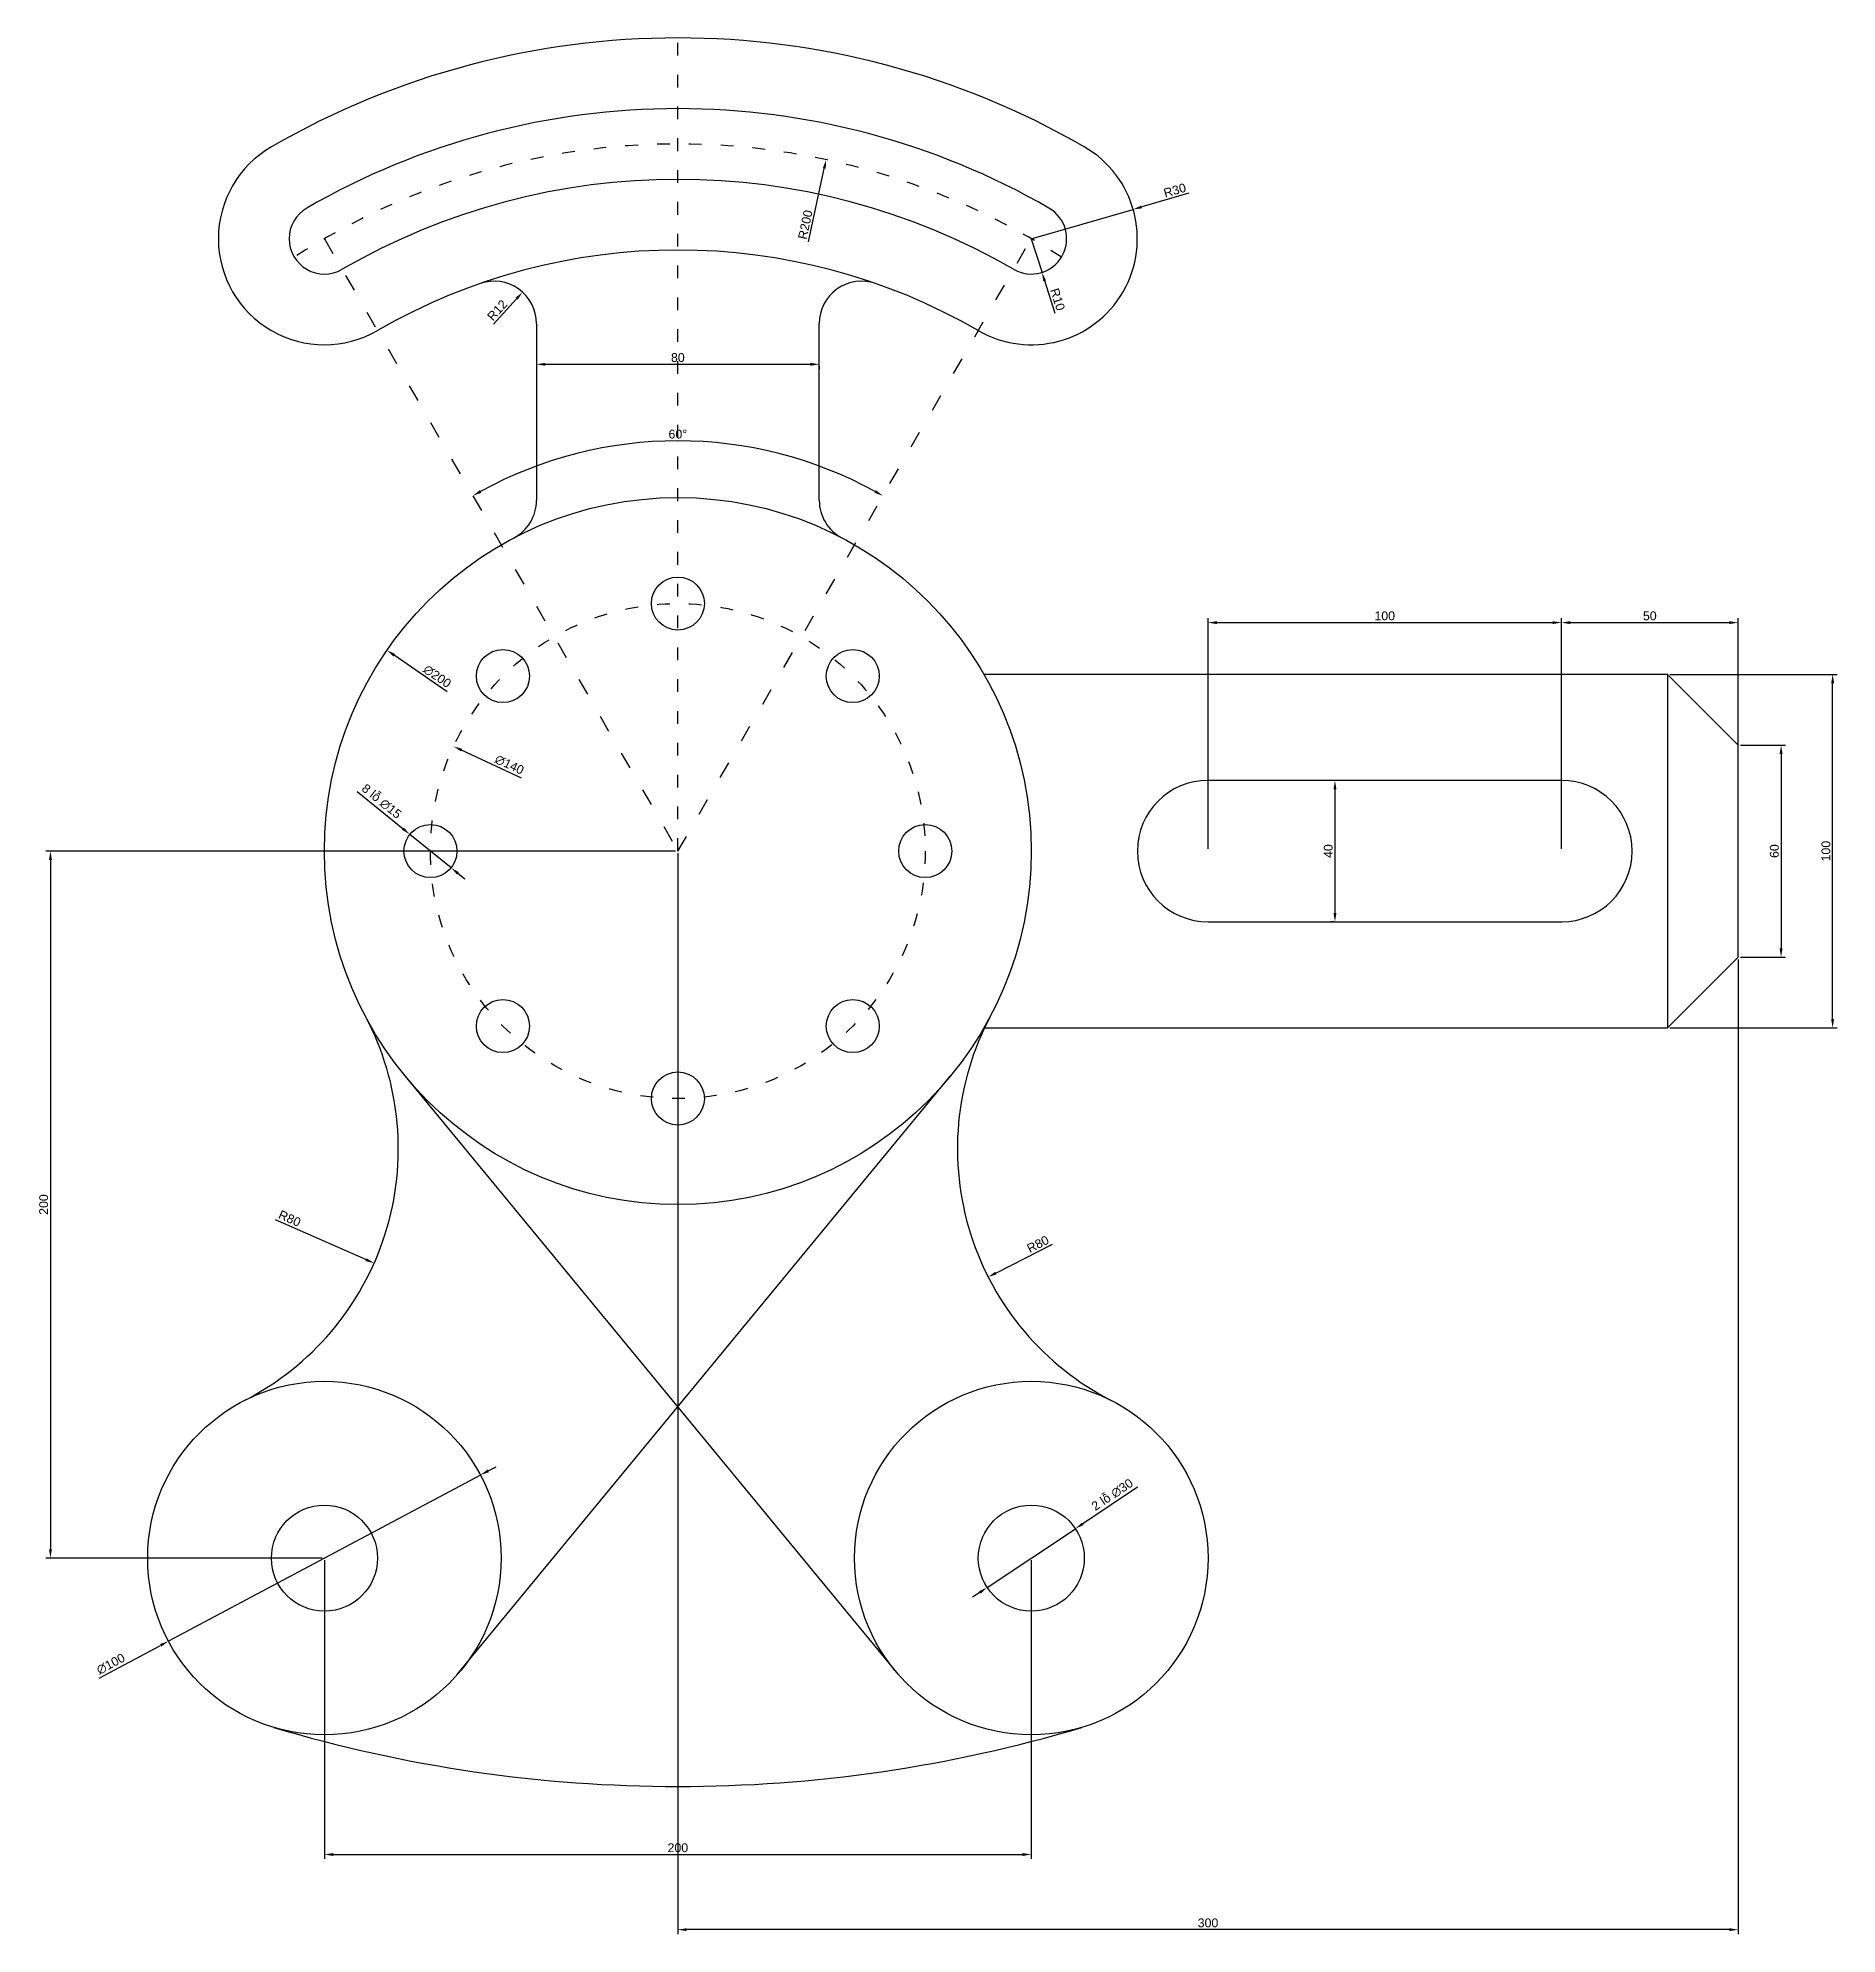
# Model space of a CAD drawing. Header units: millimetres. Extents: x 2319 to 2828, y 1459 to 1995.
import ezdxf

# ---------------------------------------------------------------- set-up
doc = ezdxf.new("R2010")
doc.units = ezdxf.units.MM
doc.linetypes.add('ACAD_ISO03W100', pattern=[30, 12, -18])
doc.styles.get("Standard").update_dxf_attribs({"font": 'arial.ttf'})
doc.dimstyles.new('ISO-25', dxfattribs={"dimtxt": 2.5, "dimasz": 2.5, "dimexe": 1.25, "dimexo": 0.625, "dimtad": 1, "dimtxsty": 'Standard', "dimcen": 2.5, "dimadec": 0, "dimazin": 0, "dimtfac": 1, "dimtmove": 0, "dimatfit": 3, "dimfxl": 0, "dimarcsym": 0})

# ---------------------------------------------------------------- blocks, each defined once
blk = doc.blocks.new('*U1')
blk.add_circle((0, 0), 7.5)
blk = doc.blocks.new('*U2')
at = {"color": 0, "linetype": 'ByBlock', "lineweight": -2, "transparency": 16777216}
blk.add_blockref('*U1', (2500.49, 1835.36), dxfattribs=at)
for p, rotation in [((2451, 1814.86), 45.00000000000001), ((2549.99, 1814.86), 315), ((2430.49, 1765.36), 90), ((2570.49, 1765.36), 270), ((2451, 1715.86), 135), ((2549.99, 1715.86), 225), ((2500.49, 1695.36), 180)]:
    blk.add_blockref('*U1', p, dxfattribs=dict(at, rotation=rotation))
blk = doc.blocks.new('*D3')
at = {"color": 0, "lineweight": -2, "transparency": 16777216}
blk.add_arc((2500.49, 1765.36), 116.02, 61.2346, 118.7654, dxfattribs=at)
at = {"color": 0, "transparency": 16777216}
for points in [[(2444.87, 1866.7), (2444.46, 1867.43), (2442.48, 1865.84)], [(2556.53, 1867.43), (2556.12, 1866.7), (2558.5, 1865.84)]]:
    blk.add_solid(points, dxfattribs=at)
at = {"layer": 'Defpoints', "color": 0, "transparency": 16777216}
for p in [(2400.49, 1938.57), (2600.49, 1938.57), (2520.64, 1879.62), (2500.49, 1765.36), (2500.49, 1765.36)]:
    blk.add_point(p, dxfattribs=at)
at = {"color": 0, "transparency": 16777216, "insert": (2500.49, 1883.28), "char_height": 2.5, "attachment_point": 5}
blk.add_mtext('60°', dxfattribs=at)
blk = doc.blocks.new('*D4')
at = {"color": 0, "lineweight": -2, "transparency": 16777216}
for p, q in [((2460.49, 1902.55), (2460.49, 1901.79)), ((2462.99, 1903.04), (2537.99, 1903.04)), ((2540.49, 1902.55), (2540.49, 1901.79))]:
    blk.add_line(p, q, dxfattribs=at)
at = {"color": 0, "transparency": 16777216}
for points in [[(2462.99, 1903.45), (2462.99, 1902.62), (2460.49, 1903.04)], [(2537.99, 1903.45), (2537.99, 1902.62), (2540.49, 1903.04)]]:
    blk.add_solid(points, dxfattribs=at)
at = {"layer": 'Defpoints', "color": 0, "transparency": 16777216}
for p in [(2460.49, 1903.18), (2540.49, 1903.18), (2540.49, 1903.04)]:
    blk.add_point(p, dxfattribs=at)
at = {"color": 0, "transparency": 16777216, "insert": (2500.49, 1904.94), "char_height": 2.5, "attachment_point": 5}
blk.add_mtext('80', dxfattribs=at)
blk = doc.blocks.new('*D5')
at = {"color": 0, "lineweight": -2, "transparency": 16777216}
for p, q in [((2409.78, 1782.16), (2422.73, 1771.66)), ((2436.32, 1760.64), (2424.67, 1770.08)), ((2438.26, 1759.06), (2440.2, 1757.49))]:
    blk.add_line(p, q, dxfattribs=at)
at = {"color": 0, "transparency": 16777216}
for points in [[(2422.99, 1771.98), (2422.46, 1771.34), (2424.67, 1770.08)], [(2438.52, 1759.38), (2438, 1758.74), (2436.32, 1760.64)]]:
    blk.add_solid(points, dxfattribs=at)
at = {"layer": 'Defpoints', "color": 0, "transparency": 16777216}
for p in [(2424.67, 1770.08), (2436.32, 1760.64)]:
    blk.add_point(p, dxfattribs=at)
at = {"color": 0, "transparency": 16777216, "insert": (2416.66, 1779.4), "char_height": 2.5, "attachment_point": 5, "rotation": 320.9582}
blk.add_mtext('8 lỗ ∅15', dxfattribs=at)
blk = doc.blocks.new('*D6')
at = {"color": 0, "lineweight": -2, "transparency": 16777216}
blk.add_line((2456.3, 1785.98), (2439.32, 1793.9), dxfattribs=at)
at = {"color": 0, "transparency": 16777216}
blk.add_solid([(2439.5, 1794.27), (2439.15, 1793.52), (2437.06, 1794.95)], dxfattribs=at)
at = {"layer": 'Defpoints', "color": 0, "transparency": 16777216}
for p in [(2437.06, 1794.95), (2563.93, 1735.77)]:
    blk.add_point(p, dxfattribs=at)
at = {"color": 0, "transparency": 16777216, "insert": (2452.83, 1789.77), "char_height": 2.5, "attachment_point": 5, "rotation": 334.9913}
blk.add_mtext('∅140', dxfattribs=at)
blk = doc.blocks.new('*D7')
at = {"color": 0, "lineweight": -2, "transparency": 16777216}
blk.add_line((2435.19, 1810.44), (2420.25, 1820.75), dxfattribs=at)
at = {"color": 0, "transparency": 16777216}
blk.add_solid([(2420.49, 1821.09), (2420.02, 1820.4), (2418.2, 1822.17)], dxfattribs=at)
at = {"layer": 'Defpoints', "color": 0, "transparency": 16777216}
for p in [(2418.2, 1822.17), (2582.79, 1708.55)]:
    blk.add_point(p, dxfattribs=at)
at = {"color": 0, "transparency": 16777216, "insert": (2432.4, 1814.75), "char_height": 2.5, "attachment_point": 5, "rotation": 325.3848}
blk.add_mtext('∅200', dxfattribs=at)
blk = doc.blocks.new('*D8')
at = {"color": 0, "lineweight": -2, "transparency": 16777216}
blk.add_line((2537.46, 1937.66), (2541.93, 1958.47), dxfattribs=at)
at = {"color": 0, "transparency": 16777216}
blk.add_solid([(2541.52, 1958.55), (2542.33, 1958.38), (2542.45, 1960.91)], dxfattribs=at)
at = {"layer": 'Defpoints', "color": 0, "transparency": 16777216}
for p in [(2542.45, 1960.91), (2500.49, 1765.36)]:
    blk.add_point(p, dxfattribs=at)
at = {"color": 0, "transparency": 16777216, "insert": (2536.56, 1942.54), "char_height": 2.5, "attachment_point": 5, "rotation": 77.8902}
blk.add_mtext('R200', dxfattribs=at)
blk = doc.blocks.new('*D9')
at = {"color": 0, "lineweight": -2, "transparency": 16777216}
for p, q in [((2600.49, 1938.57), (2603.52, 1929.03)), ((2607.21, 1917.39), (2604.28, 1926.65))]:
    blk.add_line(p, q, dxfattribs=at)
at = {"color": 0, "transparency": 16777216}
blk.add_solid([(2604.67, 1926.78), (2603.88, 1926.52), (2603.52, 1929.03)], dxfattribs=at)
at = {"layer": 'Defpoints', "color": 0, "transparency": 16777216}
for p in [(2600.49, 1938.57), (2603.52, 1929.03)]:
    blk.add_point(p, dxfattribs=at)
at = {"color": 0, "transparency": 16777216, "insert": (2607.93, 1921.4), "char_height": 2.5, "attachment_point": 5, "rotation": 287.6071}
blk.add_mtext('R10', dxfattribs=at)
blk = doc.blocks.new('*D10')
at = {"color": 0, "lineweight": -2, "transparency": 16777216}
for p, q in [((2645.09, 1951.42), (2631.72, 1947.56)), ((2600.49, 1938.57), (2629.32, 1946.87))]:
    blk.add_line(p, q, dxfattribs=at)
at = {"color": 0, "transparency": 16777216}
blk.add_solid([(2631.61, 1947.96), (2631.84, 1947.16), (2629.32, 1946.87)], dxfattribs=at)
at = {"layer": 'Defpoints', "color": 0, "transparency": 16777216}
for p in [(2629.32, 1946.87), (2600.49, 1938.57)]:
    blk.add_point(p, dxfattribs=at)
at = {"color": 0, "transparency": 16777216, "insert": (2641.1, 1952.25), "char_height": 2.5, "attachment_point": 5, "rotation": 16.0755}
blk.add_mtext('R30', dxfattribs=at)
blk = doc.blocks.new('*D11')
at = {"color": 0, "lineweight": -2, "transparency": 16777216}
blk.add_line((2448.36, 1914.41), (2454.87, 1921.6), dxfattribs=at)
at = {"color": 0, "transparency": 16777216}
blk.add_solid([(2454.57, 1921.88), (2455.18, 1921.32), (2456.55, 1923.45)], dxfattribs=at)
at = {"layer": 'Defpoints', "color": 0, "transparency": 16777216}
for p in [(2456.55, 1923.45), (2448.49, 1914.56)]:
    blk.add_point(p, dxfattribs=at)
at = {"color": 0, "transparency": 16777216, "insert": (2449.39, 1918.34), "char_height": 2.5, "attachment_point": 5, "rotation": 47.8081}
blk.add_mtext('R12', dxfattribs=at)
blk = doc.blocks.new('*D12')
at = {"color": 0, "lineweight": -2, "transparency": 16777216}
blk.add_line((2386.59, 1661.15), (2412.27, 1649.78), dxfattribs=at)
at = {"color": 0, "transparency": 16777216}
blk.add_solid([(2412.44, 1650.16), (2412.1, 1649.4), (2414.56, 1648.77)], dxfattribs=at)
at = {"layer": 'Defpoints', "color": 0, "transparency": 16777216}
for p in [(2341.4, 1681.15), (2414.56, 1648.77)]:
    blk.add_point(p, dxfattribs=at)
at = {"color": 0, "transparency": 16777216, "insert": (2390.66, 1661.43), "char_height": 2.5, "attachment_point": 5, "rotation": 336.1215}
blk.add_mtext('R80', dxfattribs=at)
blk = doc.blocks.new('*D13')
at = {"color": 0, "lineweight": -2, "transparency": 16777216}
blk.add_line((2606.43, 1654.1), (2590.51, 1646), dxfattribs=at)
at = {"color": 0, "transparency": 16777216}
blk.add_solid([(2590.33, 1646.37), (2590.7, 1645.63), (2588.29, 1644.87)], dxfattribs=at)
at = {"layer": 'Defpoints', "color": 0, "transparency": 16777216}
for p in [(2659.58, 1681.15), (2588.29, 1644.87)]:
    blk.add_point(p, dxfattribs=at)
at = {"color": 0, "transparency": 16777216, "insert": (2602.36, 1654.16), "char_height": 2.5, "attachment_point": 5, "rotation": 26.9742}
blk.add_mtext('R80', dxfattribs=at)
blk = doc.blocks.new('*D14')
at = {"color": 0, "lineweight": -2, "transparency": 16777216}
for p, q in [((2499.87, 1765.36), (2321.72, 1765.36)), ((2322.97, 1762.86), (2322.97, 1567.86)), ((2399.87, 1565.36), (2321.72, 1565.36))]:
    blk.add_line(p, q, dxfattribs=at)
at = {"color": 0, "transparency": 16777216}
for points in [[(2322.56, 1762.86), (2323.39, 1762.86), (2322.97, 1765.36)], [(2322.56, 1567.86), (2323.39, 1567.86), (2322.97, 1565.36)]]:
    blk.add_solid(points, dxfattribs=at)
at = {"layer": 'Defpoints', "color": 0, "transparency": 16777216}
for p in [(2500.49, 1765.36), (2322.97, 1565.36), (2400.49, 1565.36)]:
    blk.add_point(p, dxfattribs=at)
at = {"color": 0, "transparency": 16777216, "insert": (2321.07, 1665.36), "char_height": 2.5, "attachment_point": 5, "rotation": 90}
blk.add_mtext('200', dxfattribs=at)
blk = doc.blocks.new('*D15')
at = {"color": 0, "lineweight": -2, "transparency": 16777216}
for p, q in [((2400.49, 1564.74), (2400.49, 1480.27)), ((2600.49, 1564.74), (2600.49, 1480.27)), ((2402.99, 1481.52), (2597.99, 1481.52))]:
    blk.add_line(p, q, dxfattribs=at)
at = {"color": 0, "transparency": 16777216}
for points in [[(2402.99, 1481.94), (2402.99, 1481.1), (2400.49, 1481.52)], [(2597.99, 1481.94), (2597.99, 1481.1), (2600.49, 1481.52)]]:
    blk.add_solid(points, dxfattribs=at)
at = {"layer": 'Defpoints', "color": 0, "transparency": 16777216}
for p in [(2400.49, 1565.36), (2600.49, 1565.36), (2600.49, 1481.52)]:
    blk.add_point(p, dxfattribs=at)
at = {"color": 0, "transparency": 16777216, "insert": (2500.49, 1483.42), "char_height": 2.5, "attachment_point": 5}
blk.add_mtext('200', dxfattribs=at)
blk = doc.blocks.new('*D16')
at = {"color": 0, "lineweight": -2, "transparency": 16777216}
for p, q in [((2686.04, 1785.34), (2685.16, 1785.34)), ((2686.41, 1782.84), (2686.41, 1747.84)), ((2686.04, 1745.34), (2685.16, 1745.34))]:
    blk.add_line(p, q, dxfattribs=at)
at = {"color": 0, "transparency": 16777216}
for points in [[(2686, 1782.84), (2686.83, 1782.84), (2686.41, 1785.34)], [(2686, 1747.84), (2686.83, 1747.84), (2686.41, 1745.34)]]:
    blk.add_solid(points, dxfattribs=at)
at = {"layer": 'Defpoints', "color": 0, "transparency": 16777216}
for p in [(2686.67, 1785.34), (2686.41, 1745.34), (2686.67, 1745.34)]:
    blk.add_point(p, dxfattribs=at)
at = {"color": 0, "transparency": 16777216, "insert": (2684.51, 1765.34), "char_height": 2.5, "attachment_point": 5, "rotation": 90}
blk.add_mtext('40', dxfattribs=at)
blk = doc.blocks.new('*D17')
at = {"color": 0, "lineweight": -2, "transparency": 16777216}
for p, q in [((2650.49, 1765.96), (2650.49, 1831.22)), ((2652.99, 1829.97), (2747.99, 1829.97)), ((2750.49, 1765.96), (2750.49, 1831.22))]:
    blk.add_line(p, q, dxfattribs=at)
at = {"color": 0, "transparency": 16777216}
for points in [[(2652.99, 1830.39), (2652.99, 1829.56), (2650.49, 1829.97)], [(2747.99, 1830.39), (2747.99, 1829.56), (2750.49, 1829.97)]]:
    blk.add_solid(points, dxfattribs=at)
at = {"layer": 'Defpoints', "color": 0, "transparency": 16777216}
for p in [(2750.49, 1829.97), (2650.49, 1765.34), (2750.49, 1765.34)]:
    blk.add_point(p, dxfattribs=at)
at = {"color": 0, "transparency": 16777216, "insert": (2700.49, 1831.87), "char_height": 2.5, "attachment_point": 5}
blk.add_mtext('100', dxfattribs=at)
blk = doc.blocks.new('*D18')
at = {"color": 0, "lineweight": -2, "transparency": 16777216}
for p, q in [((2750.49, 1765.96), (2750.49, 1831.22)), ((2752.99, 1829.97), (2797.99, 1829.97)), ((2800.49, 1765.96), (2800.49, 1831.22))]:
    blk.add_line(p, q, dxfattribs=at)
at = {"color": 0, "transparency": 16777216}
for points in [[(2752.99, 1830.39), (2752.99, 1829.56), (2750.49, 1829.97)], [(2797.99, 1830.39), (2797.99, 1829.56), (2800.49, 1829.97)]]:
    blk.add_solid(points, dxfattribs=at)
at = {"layer": 'Defpoints', "color": 0, "transparency": 16777216}
for p in [(2800.49, 1829.97), (2750.49, 1765.34), (2800.49, 1765.34)]:
    blk.add_point(p, dxfattribs=at)
at = {"color": 0, "transparency": 16777216, "insert": (2775.49, 1831.87), "char_height": 2.5, "attachment_point": 5}
blk.add_mtext('50', dxfattribs=at)
blk = doc.blocks.new('*D19')
at = {"color": 0, "lineweight": -2, "transparency": 16777216}
for p, q in [((2801.12, 1795.34), (2813.88, 1795.34)), ((2812.63, 1792.84), (2812.63, 1737.84)), ((2801.12, 1735.34), (2813.88, 1735.34))]:
    blk.add_line(p, q, dxfattribs=at)
at = {"color": 0, "transparency": 16777216}
for points in [[(2812.21, 1792.84), (2813.05, 1792.84), (2812.63, 1795.34)], [(2812.21, 1737.84), (2813.05, 1737.84), (2812.63, 1735.34)]]:
    blk.add_solid(points, dxfattribs=at)
at = {"layer": 'Defpoints', "color": 0, "transparency": 16777216}
for p in [(2800.49, 1795.34), (2800.49, 1735.34), (2812.63, 1735.34)]:
    blk.add_point(p, dxfattribs=at)
at = {"color": 0, "transparency": 16777216, "insert": (2810.73, 1765.34), "char_height": 2.5, "attachment_point": 5, "rotation": 90}
blk.add_mtext('60', dxfattribs=at)
blk = doc.blocks.new('*D20')
at = {"color": 0, "lineweight": -2, "transparency": 16777216}
for p, q in [((2781.12, 1815.34), (2828.47, 1815.34)), ((2827.22, 1717.84), (2827.22, 1812.84)), ((2781.12, 1715.34), (2828.47, 1715.34))]:
    blk.add_line(p, q, dxfattribs=at)
at = {"color": 0, "transparency": 16777216}
for points in [[(2826.81, 1812.84), (2827.64, 1812.84), (2827.22, 1815.34)], [(2826.81, 1717.84), (2827.64, 1717.84), (2827.22, 1715.34)]]:
    blk.add_solid(points, dxfattribs=at)
at = {"layer": 'Defpoints', "color": 0, "transparency": 16777216}
for p in [(2780.49, 1815.34), (2827.22, 1815.34), (2780.49, 1715.34)]:
    blk.add_point(p, dxfattribs=at)
at = {"color": 0, "transparency": 16777216, "insert": (2825.32, 1765.34), "char_height": 2.5, "attachment_point": 5, "rotation": 90}
blk.add_mtext('100', dxfattribs=at)
blk = doc.blocks.new('*D21')
at = {"color": 0, "lineweight": -2, "transparency": 16777216}
for p, q in [((2500.49, 1764.74), (2500.49, 1459.01)), ((2800.49, 1734.71), (2800.49, 1459.01)), ((2797.99, 1460.26), (2502.99, 1460.26))]:
    blk.add_line(p, q, dxfattribs=at)
at = {"color": 0, "transparency": 16777216}
for points in [[(2502.99, 1460.67), (2502.99, 1459.84), (2500.49, 1460.26)], [(2797.99, 1460.67), (2797.99, 1459.84), (2800.49, 1460.26)]]:
    blk.add_solid(points, dxfattribs=at)
at = {"layer": 'Defpoints', "color": 0, "transparency": 16777216}
for p in [(2500.49, 1765.36), (2800.49, 1735.34), (2500.49, 1460.26)]:
    blk.add_point(p, dxfattribs=at)
at = {"color": 0, "transparency": 16777216, "insert": (2650.49, 1462.16), "char_height": 2.5, "attachment_point": 5}
blk.add_mtext('300', dxfattribs=at)
blk = doc.blocks.new('*D22')
at = {"color": 0, "lineweight": -2, "transparency": 16777216}
for p, q in [((2630.55, 1585.39), (2615.06, 1575.06)), ((2588.01, 1557.04), (2612.98, 1573.68)), ((2585.93, 1555.66), (2583.85, 1554.27))]:
    blk.add_line(p, q, dxfattribs=at)
at = {"color": 0, "transparency": 16777216}
for points in [[(2614.83, 1575.41), (2615.29, 1574.72), (2612.98, 1573.68)], [(2585.7, 1556), (2586.16, 1555.31), (2588.01, 1557.04)]]:
    blk.add_solid(points, dxfattribs=at)
at = {"layer": 'Defpoints', "color": 0, "transparency": 16777216}
for p in [(2612.98, 1573.68), (2588.01, 1557.04)]:
    blk.add_point(p, dxfattribs=at)
at = {"color": 0, "transparency": 16777216, "insert": (2623.43, 1583.28), "char_height": 2.5, "attachment_point": 5, "rotation": 33.6776}
blk.add_mtext('2 lỗ ∅30', dxfattribs=at)
blk = doc.blocks.new('*D23')
at = {"color": 0, "lineweight": -2, "transparency": 16777216}
for p, q in [((2444.63, 1588.86), (2356.36, 1541.86)), ((2446.83, 1590.04), (2449.04, 1591.21)), ((2336.8, 1531.44), (2354.16, 1540.68))]:
    blk.add_line(p, q, dxfattribs=at)
at = {"color": 0, "transparency": 16777216}
for points in [[(2446.64, 1590.41), (2447.03, 1589.67), (2444.63, 1588.86)], [(2353.96, 1541.05), (2354.35, 1540.31), (2356.36, 1541.86)]]:
    blk.add_solid(points, dxfattribs=at)
at = {"layer": 'Defpoints', "color": 0, "transparency": 16777216}
for p in [(2444.63, 1588.86), (2356.36, 1541.86)]:
    blk.add_point(p, dxfattribs=at)
at = {"color": 0, "transparency": 16777216, "insert": (2340.06, 1535.41), "char_height": 2.5, "attachment_point": 5, "rotation": 28.0386}
blk.add_mtext('∅100', dxfattribs=at)

msp = doc.modelspace()

# ---------------------------------------------------------------- linework, layer by layer
at = {"linetype": 'ACAD_ISO03W100', "ltscale": 0.3}
msp.add_line((2500.494, 1765.36), (2500.494, 1995.36), dxfattribs=at)
at = {"linetype": 'ACAD_ISO03W100', "ltscale": 0.4}
for p, q in [((2400.494, 1938.565), (2500.494, 1765.36)), ((2500.494, 1765.36), (2600.494, 1938.565))]:
    msp.add_line(p, q, dxfattribs=at)
for p, q in [((2780.494, 1815.336), (2780.494, 1715.336)), ((2562.901, 1532.395), (2423.323, 1701.763)), ((2438.087, 1532.395), (2577.665, 1701.763))]:
    msp.add_line(p, q)
for points in [[(2460.494, 1914.558), (2460.494, 1864.557)], [(2540.494, 1864.557), (2540.494, 1914.558)], [(2587.082, 1715.336), (2780.494, 1715.336), (2800.494, 1735.336), (2800.494, 1795.336), (2780.494, 1815.336), (2587.111, 1815.336)], [(2750.494, 1785.336), (2650.494, 1785.336)], [(2650.494, 1745.336), (2750.494, 1745.336)]]:
    msp.add_lwpolyline(points)
for centre, radius in [((2500.494, 1765.36), 100), ((2400.494, 1565.36), 50), ((2600.494, 1565.36), 50), ((2400.494, 1565.36), 15), ((2600.494, 1565.36), 15)]:
    msp.add_circle(centre, radius)
at = {"linetype": 'ACAD_ISO03W100', "ltscale": 0.3}
msp.add_circle((2500.494, 1765.36), 70, dxfattribs=at)
for centre, radius, start, end in [((2500.494, 1765.36), 230, 60, 120), ((2500.494, 1765.36), 210, 60, 120), ((2400.494, 1938.565), 30, 120, 300), ((2600.494, 1938.565), 30, 240, 60), ((2500.494, 1765.36), 190, 60, 120), ((2400.494, 1938.565), 10, 120, 300), ((2600.494, 1938.565), 10, 240, 60), ((2500.494, 1765.36), 170, 60, 120), ((2448.494, 1914.558), 12, 0, 109.215), ((2552.494, 1914.558), 12, 70.785, 180), ((2448.494, 1864.557), 12, 297.664, 0), ((2552.494, 1864.557), 12, 180, 242.336), ((2650.494, 1765.336), 20, 90, 270), ((2750.494, 1765.336), 20, 270, 90), ((2341.404, 1681.155), 80, 297.03501, 27.89203), ((2659.583, 1681.155), 80, 152.10797, 242.96499), ((2500.494, 1900.77), 400, 253.39845, 286.60155)]:
    msp.add_arc(centre, radius, start, end)
msp.add_arc((2500.494, 1765.36), 200, 57.13491, 122.86509, dxfattribs=at)

# ---------------------------------------------------------------- block references
msp.add_blockref('*U2', (0, 0))

# ---------------------------------------------------------------- dimensions: what is measured, and where the dimension line sits
for center, mpoint, picture, middle in [((2500.494, 1765.36), (2542.451, 1960.91), '*D8', (2538.423, 1942.138)), ((2600.494, 1938.565), (2629.321, 1946.872), '*D10', (2641.624, 1950.418)), ((2448.494, 1914.558), (2456.553, 1923.449), '*D11', (2450.778, 1917.078)), ((2341.404, 1681.155), (2414.557, 1648.771), '*D12', (2389.886, 1659.693)), ((2659.583, 1681.155), (2588.287, 1644.868), '*D13', (2603.218, 1652.467))]:
    dim = msp.add_radius_dim(center=center, mpoint=mpoint, dimstyle='ISO-25')
    dim.commit()
    dim.dimension.update_dxf_attribs({"geometry": picture, "text_midpoint": middle, "dimtype": 164})
dim = msp.add_angular_dim_2l(base=(2520.641, 1879.619), line1=((2500.494, 1765.36), (2600.494, 1938.565)), line2=((2400.494, 1938.565), (2500.494, 1765.36)), dimstyle='ISO-25')
dim.commit()
dim.dimension.update_dxf_attribs({"geometry": '*D3', "text_midpoint": (2500.494, 1883.283)})
dim = msp.add_radius_dim(center=(2600.494, 1938.565), mpoint=(2603.519, 1929.034), dimstyle='ISO-25')
dim.commit()
dim.dimension.update_dxf_attribs({"geometry": '*D9', "text_midpoint": (2607.935, 1921.405)})
for base, p1, p2, picture, middle in [((2540.494, 1903.038), (2460.494, 1903.176), (2540.494, 1903.176), '*D4', (2500.494, 1904.939)), ((2750.494, 1829.972), (2650.494, 1765.336), (2750.494, 1765.336), '*D17', (2700.494, 1831.873)), ((2800.494, 1829.972), (2750.494, 1765.336), (2800.494, 1765.336), '*D18', (2775.494, 1831.873)), ((2500.494, 1460.258), (2800.494, 1735.336), (2500.494, 1765.36), '*D21', (2650.494, 1462.161)), ((2600.494, 1481.52), (2400.494, 1565.36), (2600.494, 1565.36), '*D15', (2500.494, 1483.422))]:
    dim = msp.add_linear_dim(base=base, p1=p1, p2=p2, dimstyle='ISO-25')
    dim.commit()
    dim.dimension.update_dxf_attribs({"geometry": picture, "text_midpoint": middle})
for p1, p2, picture, middle in [((2582.792, 1708.554), (2418.195, 1822.166), '*D7', (2431.284, 1813.132)), ((2563.931, 1735.767), (2437.057, 1794.953), '*D6', (2452, 1787.982)), ((2444.625, 1588.864), (2356.362, 1541.857), '*D23', (2340.986, 1533.668))]:
    dim = msp.add_diameter_dim_2p(p1=p1, p2=p2, dimstyle='ISO-25')
    dim.commit()
    dim.dimension.update_dxf_attribs({"geometry": picture, "text_midpoint": middle, "dimtype": 163})
for base, p1, p2, picture, middle in [((2827.224, 1815.336), (2780.494, 1715.336), (2780.494, 1815.336), '*D20', (2825.323, 1765.336)), ((2812.631, 1735.336), (2800.494, 1795.336), (2800.494, 1735.336), '*D19', (2810.73, 1765.336)), ((2686.412, 1745.336), (2686.668, 1785.336), (2686.668, 1745.336), '*D16', (2684.51, 1765.336)), ((2322.974, 1565.36), (2500.494, 1765.36), (2400.494, 1565.36), '*D14', (2321.073, 1665.36))]:
    dim = msp.add_linear_dim(base=base, p1=p1, p2=p2, angle=90, dimstyle='ISO-25')
    dim.commit()
    dim.dimension.update_dxf_attribs({"geometry": picture, "text_midpoint": middle})
dim = msp.add_diameter_dim_2p(p1=(2436.319, 1760.636), p2=(2424.669, 1770.084), text='8 lỗ <>', dimstyle='ISO-25')
dim.commit()
dim.dimension.update_dxf_attribs({"geometry": '*D5', "text_midpoint": (2416.662, 1779.399)})
dim = msp.add_diameter_dim_2p(p1=(2588.011, 1557.042), p2=(2612.977, 1573.678), text='2 lỗ <>', dimstyle='ISO-25')
dim.commit()
dim.dimension.update_dxf_attribs({"geometry": '*D22', "text_midpoint": (2624.647, 1581.455), "dimtype": 163})

doc.saveas('drawing.dxf')
